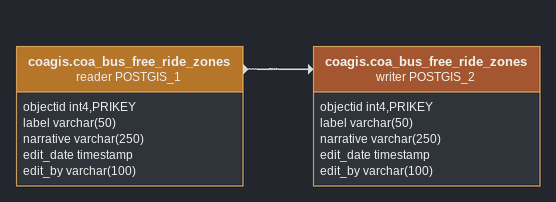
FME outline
coagis.coa_bus_free_ride_zones (reader POSTGIS_1)
    attributes: objectid int4,PRIKEY, label varchar(50), narrative varchar(250), edit_date timestamp, edit_by varchar(100)
    -> coagis.coa_bus_free_ride_zones (writer POSTGIS_2)
coagis.coa_bus_free_ride_zones (writer POSTGIS_2)
    attributes: objectid int4,PRIKEY, label varchar(50), narrative varchar(250), edit_date timestamp, edit_by varchar(100)
